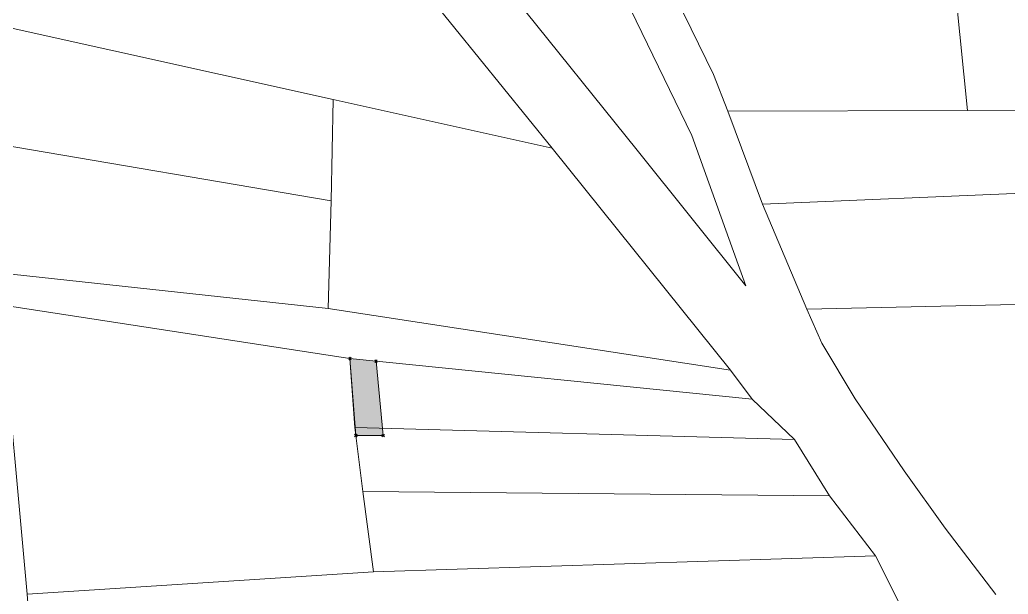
# Model space of a CAD drawing. Header units: millimetres. Extents: x 612493 to 615450, y 1317139 to 1319419.
# Drawn here: x 614028.7 to 614424.8, y 1318059.8 to 1318290.2 of the extents above; entities that cross this region are included whole.
import ezdxf

# ---------------------------------------------------------------- set-up
doc = ezdxf.new("R2010")
doc.units = ezdxf.units.MM
doc.header["$PDMODE"] = 35
doc.header["$PDSIZE"] = 0.5
doc.layers.add('2', color=7, linetype='Continuous')

msp = doc.modelspace()

# ---------------------------------------------------------------- hatches: boundary and pattern name
at = {"lineweight": 13}
h = msp.add_hatch(color=9, dxfattribs=at)
h.dxf.hatch_style = 1
h.paths.add_polyline_path([(614171.46, 1318153.28), (614161.03, 1318154.34), (614163.13, 1318126.65), (614174.05, 1318126.35)])
h.paths.add_polyline_path([(614174.05, 1318126.35), (614163.13, 1318126.65), (614163.38, 1318123.43), (614174.33, 1318123.42)])

# ---------------------------------------------------------------- linework, layer by layer
at = {"color": 1, "lineweight": 0, "ltscale": 0.5}
for p, q in [((614161.03, 1318154.34), (614171.46, 1318153.28)), ((614163.38, 1318123.43), (614161.03, 1318154.34)), ((614171.46, 1318153.28), (614174.33, 1318123.42)), ((614174.33, 1318123.42), (614163.38, 1318123.43))]:
    msp.add_line(p, q, dxfattribs=at)
for p in [(614161.03, 1318154.34), (614171.46, 1318153.28), (614163.38, 1318123.43), (614174.33, 1318123.42)]:
    msp.add_point(p, dxfattribs=at)
at = {"layer": '2', "color": 1, "lineweight": 0}
for p, q in [((614028.93, 1318501.47), (614242.1, 1318238.66)), ((614297.96, 1318243.8), (614218.48, 1318408.27)), ((614165.57, 1318375.45), (614276.15, 1318237.83)), ((614408.43, 1318253.83), (614400.87, 1318329.76)), ((614291.28, 1318299.92), (614306.71, 1318268.24)), ((614013.63, 1318289.46), (614154.32, 1318258.24)), ((614306.71, 1318268.24), (614312.39, 1318253.54)), ((614153.54, 1318217.58), (614154.32, 1318258.24)), ((614154.32, 1318258.24), (614242.1, 1318238.66)), ((614408.43, 1318253.83), (614312.39, 1318253.54)), ((614312.39, 1318253.54), (614326.33, 1318216.26)), ((614429.78, 1318253.95), (614408.43, 1318253.83)), ((614319.66, 1318183.44), (614297.96, 1318243.8)), ((614153.54, 1318217.58), (614014.93, 1318241.19)), ((614242.1, 1318238.66), (614313.51, 1318149.61)), ((614276.15, 1318237.83), (614319.66, 1318183.44)), ((614326.33, 1318216.26), (614500.08, 1318223.59)), ((614152.27, 1318174.37), (614153.54, 1318217.58)), ((614326.33, 1318216.26), (614344.11, 1318174.18)), ((614152.27, 1318174.37), (614020.32, 1318188.62)), ((614161.03, 1318154.34), (614021.16, 1318175.92)), ((614021.16, 1318175.92), (614031.75, 1318059.85)), ((614313.51, 1318149.61), (614152.27, 1318174.37)), ((614518.9, 1318177.96), (614344.11, 1318174.18)), ((614344.11, 1318174.18), (614350.04, 1318160.49)), ((614350.04, 1318160.49), (614363.38, 1318138.2)), ((614322.22, 1318137.97), (614161.03, 1318154.34)), ((614162.97, 1318126.66), (614161.03, 1318154.34)), ((614313.51, 1318149.61), (614322.22, 1318137.97)), ((614322.22, 1318137.97), (614339.08, 1318121.8)), ((614363.38, 1318138.2), (614383.12, 1318109.35)), ((614339.08, 1318121.8), (614162.97, 1318126.66)), ((614166.17, 1318101.01), (614162.97, 1318126.66)), ((614339.08, 1318121.8), (614353.19, 1318099.27)), ((614383.12, 1318109.35), (614399.51, 1318086.31)), ((614353.19, 1318099.27), (614166.17, 1318101.01)), ((614170.43, 1318068.76), (614166.17, 1318101.01)), ((614353.19, 1318099.27), (614371.63, 1318075.23)), ((614399.51, 1318086.31), (614419.74, 1318059.75)), ((614371.63, 1318075.23), (614170.43, 1318068.76)), ((614371.63, 1318075.23), (614384.03, 1318050.58)), ((614170.43, 1318068.76), (614031.75, 1318059.85)), ((614031.75, 1318059.85), (614034.24, 1318025.56))]:
    msp.add_line(p, q, dxfattribs=at)

doc.saveas('drawing.dxf')
